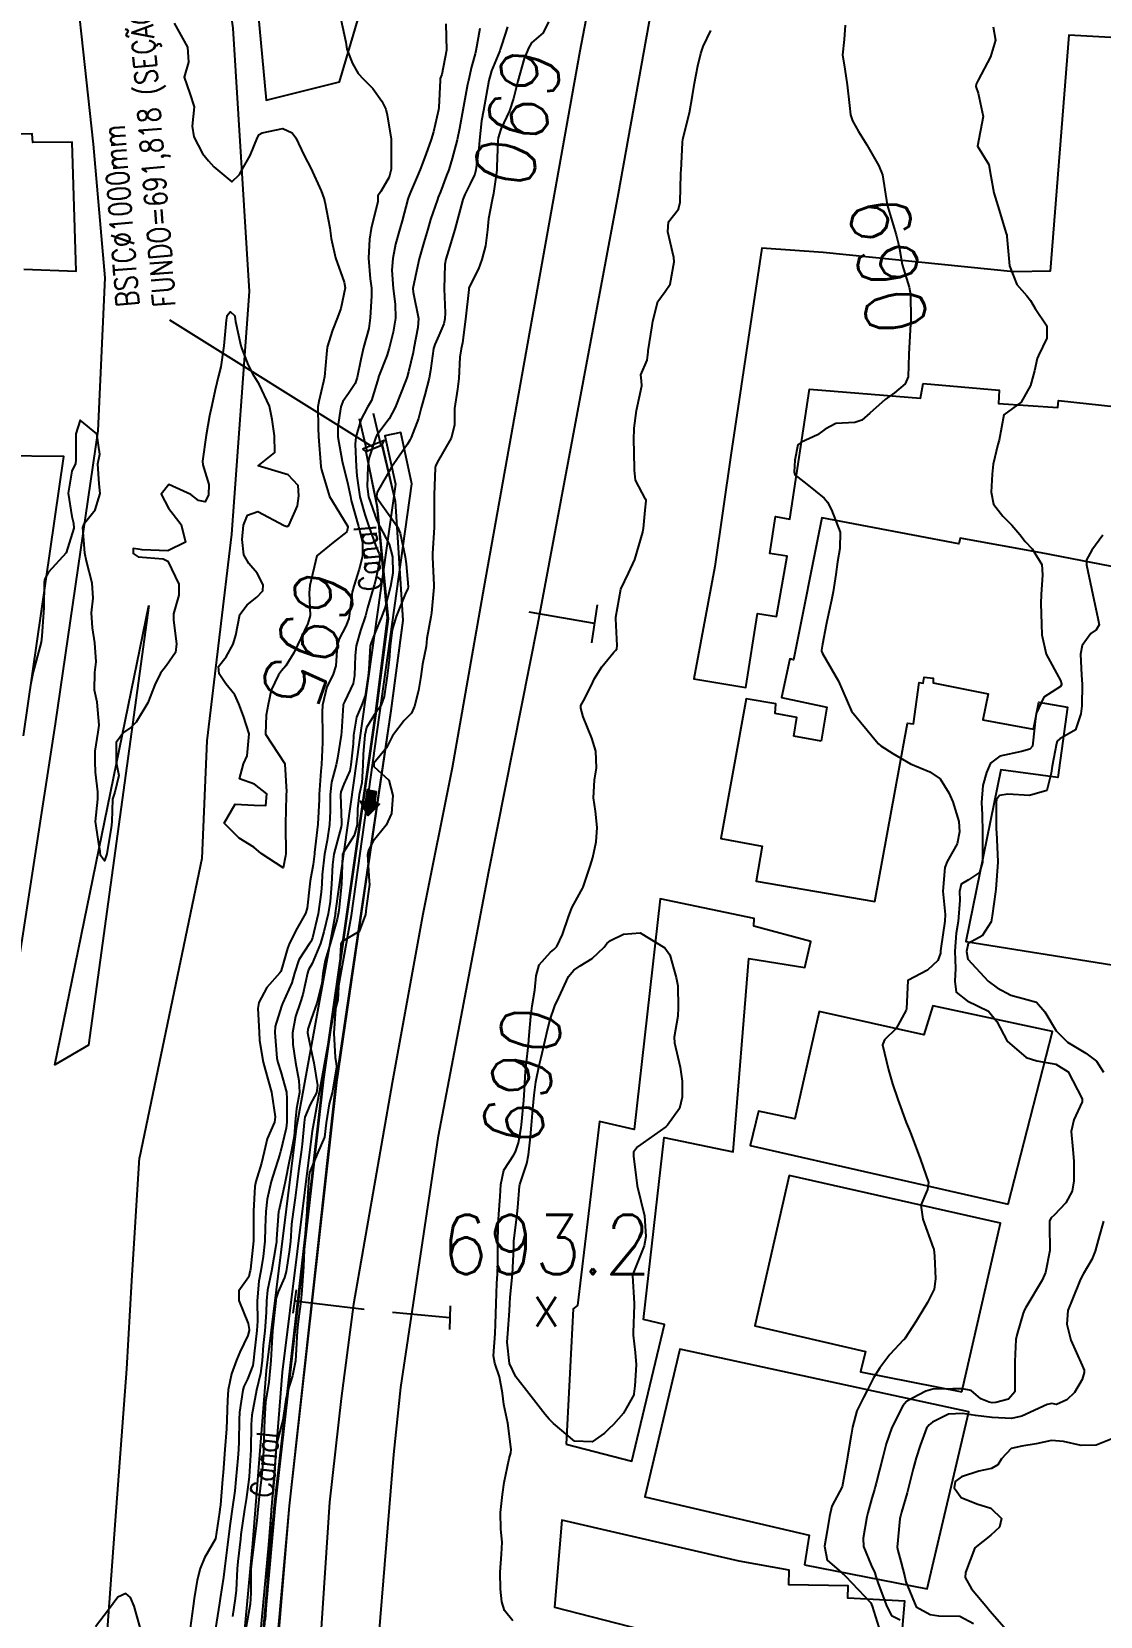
# Model space of a CAD drawing. Header units: metres. Extents: x 292545 to 299085, y 7450245 to 7463078.
# Drawn here: x 296967.2 to 297038.9, y 7452918.6 to 7453024.9 of the extents above; entities that cross this region are included whole.
import ezdxf
from ezdxf.enums import TextEntityAlignment as Align

# ---------------------------------------------------------------- set-up
doc = ezdxf.new("R2010")
doc.units = ezdxf.units.M
doc.linetypes.add('CONTINUO', pattern=[0])
doc.linetypes.add('TRACEJADO', pattern=[8.7, 8, -0.7])
for name, color, linetype in [('BUEIRO', 151, 'Continuous'), ('CANAL', 151, 'Continuous'), ('Canaleta de Drenagem', 151, 'Continuous'), ('Cotas', 45, 'Continuous'), ('Curvas de Nivel 1m', 11, 'Continuous'), ('Curvas de Nivel 5m', 15, 'Continuous'), ('Edificações', 30, 'Continuous'), ('Linha Férrea', 20, 'Continuous'), ('Pontos Cotados', 45, 'Continuous'), ('Pórtico', 62, 'Continuous'), ('TEXTO', 45, 'Continuous'), ('Vias Primárias', 230, 'Continuous')]:
    doc.layers.add(name, color=color, linetype=linetype)
doc.styles.add('ROMANS', font='romans', dxfattribs={"height": 0.2})
doc.styles.add('SIMPLEX', font='simplex', dxfattribs={"height": 0.2})
doc.styles.add('Style-STANDARD', font='STANDARD.shx')

# ---------------------------------------------------------------- blocks, each defined once
blk = doc.blocks.new('ELVTXT_51')
at = {"layer": 'Pontos Cotados', "linetype": 'Continuous', "style": 'Style-STANDARD'}
for s, height, p in [('693.2', 4, (0, 4)), ('x', 3, (0, 0))]:
    blk.add_text(s, height=height, dxfattribs=at).set_placement(p, align=Align.MIDDLE_CENTER)

msp = doc.modelspace()

# ---------------------------------------------------------------- hatches: boundary and pattern name
at = {"layer": 'TEXTO'}
msp.add_hatch(color=256, dxfattribs=at).paths.add_polyline_path([(296990.29, 7452973.94), (296990.17, 7452973.14), (296990.51, 7452973.08), (296989.75, 7452972.32), (296989.25, 7452973.27), (296989.59, 7452973.22), (296989.7, 7452974.03)])

# ---------------------------------------------------------------- linework, layer by layer
at = {"layer": 'BUEIRO', "linetype": 'TRACEJADO', "flags": 128}
for points in [[(296989.68, 7452996.74), (296989.17, 7452998.93)], [(296990.62, 7452997.11), (296990.11, 7452999.28)]]:
    msp.add_lwpolyline(points, dxfattribs=at)
at = {"layer": 'BUEIRO', "linetype": 'CONTINUO'}
msp.add_polyline3d([(296989.37, 7452996.88, 693.17), (296989.59, 7452996.73, 693.12), (296990.69, 7452997.17, 693.13), (296990.83, 7452997.46, 693.16)], close=True, dxfattribs=at)
msp.add_polyline3d([(296989.59, 7452996.73, 693.12), (296989.59, 7452996.73, 691.6), (296990.68, 7452997.16, 691.57), (296990.69, 7452997.17, 693.13)], dxfattribs=at)
at = {"layer": 'CANAL', "linetype": 'CONTINUO'}
for points in [[(296989.59, 7452996.73, 693.12), (296990.33, 7452993.08, 692.4), (296991.04, 7452985.57, 690.86), (296990.25, 7452979.29, 690.6), (296986.72, 7452954.62, 690.24), (296983.44, 7452926.07, 690.09), (296982.22, 7452912.23, 689.91), (296980.28, 7452891.5, 689.61), (296979.13, 7452874.38, 689.15), (296978.93, 7452873.89, 689.11), (296978.32, 7452872.54, 689.03), (296977.78, 7452871.41, 689.69), (296978.7, 7452867.38, 688.64)], [(296989.59, 7452996.73, 691.6), (296990.37, 7452993.01, 690.48), (296991.1, 7452985.51, 690.15), (296990.29, 7452979.31, 689.95), (296986.76, 7452954.64, 689.67), (296983.52, 7452926.09, 689.47), (296982.26, 7452912.19, 689.27), (296980.31, 7452891.53, 689.02), (296979.15, 7452874.38, 688.52), (296978.99, 7452873.86, 688.48), (296978.37, 7452872.56, 688.39), (296977.83, 7452871.42, 688.39), (296978.77, 7452867.36, 688.12)], [(296990.68, 7452997.16, 691.57), (296991.56, 7452993.41, 690.48), (296992.08, 7452985.41, 690.17), (296991.27, 7452979.37, 689.94), (296987.58, 7452954.46, 689.67), (296984.45, 7452926.02, 689.48), (296983.2, 7452912.1, 689.26), (296981.24, 7452891.46, 688.99), (296980.18, 7452874.28, 688.53), (296980.19, 7452874.35, 689.12)], [(296990.69, 7452997.17, 693.13), (296991.56, 7452993.41, 692.39), (296992.09, 7452985.4, 690.81), (296991.28, 7452979.35, 690.58), (296987.63, 7452954.41, 690.25), (296984.46, 7452926.02, 690.09), (296983.28, 7452912.07, 689.9), (296981.33, 7452891.45, 689.61), (296980.19, 7452874.35, 689.12), (296980.39, 7452874.36, 689.14)]]:
    msp.add_polyline3d(points, dxfattribs=at)
at = {"layer": 'Canaleta de Drenagem'}
for points in [[(296981.89, 7452910.42), (296983.09, 7452923.4), (296984.01, 7452934.99), (296986.01, 7452951.17), (296988.64, 7452965.61), (296992.69, 7452994.57), (296991.95, 7452998.01), (296990.87, 7452997.78), (296991.58, 7452994.53), (296987.55, 7452965.76)], [(296987.56, 7452965.8), (296984.92, 7452951.34), (296982.92, 7452935.1), (296982, 7452923.5), (296980.79, 7452910.52)]]:
    msp.add_lwpolyline(points, dxfattribs=at)
at = {"layer": 'Curvas de Nivel 1m', "flags": 128}
for points, elevation in [([(296987.92, 7453025.72), (296988.25, 7453024.19), (296988.32, 7453023.71), (296988.7, 7453022.75), (296989.08, 7453022.09), (296989.45, 7453021.7), (296990.07, 7453021.07), (296990.68, 7453020.23), (296990.95, 7453019.68), (296991.03, 7453019.31), (296991.3, 7453017.67), (296991.3, 7453017.01), (296991.29, 7453015.67), (296991.17, 7453015.12), (296990.6, 7453014.16), (296990.4, 7453013.88), (296990.41, 7453013.68), (296990.4, 7453013.5), (296989.96, 7453011.69), (296989.84, 7453010.97), (296989.78, 7453009.69), (296989.9, 7453008.32), (296989.98, 7453007.69), (296989.99, 7453007.16), (296989.9, 7453005.69), (296989.79, 7453004.98), (296989.45, 7453003.7), (296989.26, 7453002.91), (296989.02, 7453001.7), (296988.88, 7453001.28), (296988.44, 7453000.63), (296988.06, 7453000.09), (296987.93, 7452999.72), (296987.72, 7452998.41), (296987.73, 7452997.72), (296988.02, 7452996.08), (296988.11, 7452995.71), (296988.37, 7452994.66), (296988.56, 7452993.71), (296988.62, 7452993.45), (296989.11, 7452991.7), (296989.37, 7452990.66), (296989.38, 7452989.7), (296989.16, 7452988.84), (296988.79, 7452987.7), (296988.69, 7452987.29), (296988.49, 7452985.71), (296988.45, 7452985.52), (296988.26, 7452985.02), (296987.8, 7452984.16), (296987.67, 7452983.72), (296987.58, 7452982.36), (296987.38, 7452981.72), (296986.99, 7452980.94), (296986.69, 7452979.73), (296986.67, 7452979.24), (296986.69, 7452977.72), (296986.68, 7452977.21), (296986.62, 7452975.73), (296986.57, 7452975.29), (296986.47, 7452973.73), (296986.46, 7452973.39), (296986.37, 7452971.74), (296986.16, 7452969.83), (296986.15, 7452969.74), (296986.07, 7452969.03), (296985.86, 7452967.93), (296985.83, 7452967.74), (296985.67, 7452966.1), (296985.55, 7452965.74), (296985, 7452964.76), (296984.47, 7452963.76), (296984.34, 7452963.41), (296983.99, 7452962.14), (296983.89, 7452961.85), (296983.82, 7452961.76), (296982.95, 7452960.78), (296982.42, 7452959.78), (296982.36, 7452959.37), (296982.43, 7452957.78), (296982.47, 7452957.23), (296982.7, 7452955.77), (296983.03, 7452954.63), (296983.27, 7452953.77), (296983.52, 7452952.11), (296983.46, 7452951.76), (296982.98, 7452950.64), (296982.77, 7452949.77), (296982.6, 7452949), (296982.22, 7452947.78), (296982.16, 7452947.43), (296982.05, 7452945.78), (296982.05, 7452945.51), (296982.05, 7452943.79), (296981.85, 7452941.89), (296981.83, 7452941.79), (296981.82, 7452941.71), (296981.74, 7452941.39), (296981.07, 7452940.45), (296981.07, 7452939.8), (296981.7, 7452938.26), (296981.76, 7452937.86), (296981.76, 7452937.79), (296981.69, 7452937.44), (296981.15, 7452936.32), (296980.92, 7452935.8), (296980.58, 7452934.88), (296980.37, 7452933.8), (296980.32, 7452933.12), (296980.27, 7452931.8), (296980.24, 7452931.18), (296980.14, 7452929.8), (296980.03, 7452928.26), (296979.99, 7452927.81), (296979.84, 7452926.09), (296979.8, 7452925.81), (296979.77, 7452925.59), (296979.52, 7452923.81), (296978.78, 7452922.54), (296978.49, 7452921.82), (296978.29, 7452921.03), (296978.08, 7452919.82), (296978.01, 7452919.29), (296977.8, 7452917.83)], 694), ([(296994.96, 7453025.42), (296995.02, 7453023.64), (296994.7, 7453022.01), (296994.59, 7453021.74), (296994.58, 7453021.64), (296994.5, 7453019.81), (296994.48, 7453019.64), (296994.13, 7453018.16), (296993.99, 7453017.65), (296993.63, 7453016.65), (296993.24, 7453015.65), (296993.06, 7453015.22), (296992.6, 7453014.13), (296992.46, 7453013.79), (296992.41, 7453013.66), (296992.03, 7453012.21), (296991.87, 7453011.67), (296991.59, 7453010.64), (296991.41, 7453009.67), (296991.34, 7453008.88), (296991.43, 7453007.67), (296991.57, 7453006.61), (296991.59, 7453005.67), (296991.43, 7453004.73), (296991.17, 7453003.67), (296991.01, 7453003.14), (296990.45, 7453001.73), (296990.44, 7453001.7), (296989.97, 7453000.16), (296989.72, 7452999.7), (296989.27, 7452998.85), (296988.92, 7452997.7), (296988.88, 7452997.22), (296988.96, 7452995.7), (296988.99, 7452995.09), (296989.2, 7452993.7), (296989.54, 7452992.5), (296989.8, 7452991.7), (296990.32, 7452990.28), (296990.5, 7452989.87), (296990.54, 7452989.69), (296990.54, 7452989.46), (296990.29, 7452988.28), (296990.17, 7452987.81), (296990.14, 7452987.69), (296989.72, 7452986.24), (296989.57, 7452985.7), (296989.23, 7452984.72), (296988.95, 7452983.7), (296988.88, 7452983.05), (296988.84, 7452981.7), (296988.74, 7452981.17), (296988.2, 7452979.98), (296988.1, 7452979.81), (296988.07, 7452979.71), (296987.96, 7452977.92), (296987.94, 7452977.71), (296987.7, 7452976.17), (296987.6, 7452975.72), (296987.29, 7452974.56), (296987.2, 7452973.72), (296987.2, 7452972.62), (296987.17, 7452971.72), (296987.01, 7452970.65), (296986.83, 7452969.73), (296986.67, 7452968.35), (296986.64, 7452967.73), (296986.6, 7452967.18), (296986.41, 7452965.73), (296986.01, 7452964.11), (296985.9, 7452963.85), (296985.82, 7452963.74), (296985.11, 7452962.63), (296984.82, 7452961.75), (296984.63, 7452961.09), (296984.03, 7452959.76), (296984.01, 7452959.71), (296983.95, 7452959.54), (296983.52, 7452958.18), (296983.49, 7452957.76), (296983.63, 7452956.04), (296983.69, 7452955.76), (296983.9, 7452955.14), (296984.28, 7452953.76), (296984.3, 7452953.33), (296984.3, 7452951.76), (296984.26, 7452951.35), (296983.87, 7452949.76), (296983.86, 7452949.73), (296983.83, 7452949.61), (296983.38, 7452948.2), (296983.24, 7452947.77), (296982.98, 7452946.58), (296982.89, 7452945.77), (296982.85, 7452944.69), (296982.83, 7452943.77), (296982.72, 7452942.74), (296982.55, 7452941.78), (296982.42, 7452941.09), (296982.3, 7452939.78), (296982.32, 7452938.4), (296982.29, 7452937.78), (296982.1, 7452936.21), (296982.07, 7452935.78), (296982.01, 7452935.44), (296981.65, 7452934.53), (296981.41, 7452934.03), (296981.34, 7452933.79), (296981.12, 7452932.3), (296981.09, 7452931.8), (296981.08, 7452930.31), (296981.06, 7452929.8), (296981.01, 7452929.22), (296980.88, 7452927.8), (296980.8, 7452927.03), (296980.63, 7452925.8), (296980.5, 7452924.84), (296980.35, 7452923.8), (296980.26, 7452923.06), (296980.11, 7452921.8), (296980.05, 7452921.25), (296979.83, 7452919.81), (296979.79, 7452919.5), (296979.52, 7452917.81)], 693), ([(296997.25, 7453025.09), (296996.98, 7453023.61), (296996.93, 7453023.39), (296996.7, 7453022.52), (296996.48, 7453021.61), (296996.42, 7453021.34), (296996.1, 7453019.62), (296995.89, 7453018.38), (296995.73, 7453017.62), (296995.39, 7453016.39), (296995.17, 7453015.63), (296995.02, 7453015.23), (296994.6, 7453014.15), (296994.45, 7453013.78), (296994.4, 7453013.64), (296993.94, 7453012.28), (296993.75, 7453011.65), (296993.48, 7453010.74), (296993.18, 7453009.65), (296993.07, 7453009.13), (296992.75, 7453007.66), (296992.77, 7453007.41), (296993.14, 7453005.65), (296993.09, 7453005.05), (296992.82, 7453003.66), (296992.77, 7453003.37), (296992.46, 7453002.07), (296992.37, 7453001.74), (296992.34, 7453001.66), (296992.28, 7453001.49), (296991.56, 7452999.67), (296991.17, 7452998.93), (296990.41, 7452997.92), (296990.31, 7452997.78), (296990.27, 7452997.69), (296989.81, 7452996.27), (296989.74, 7452995.7), (296989.68, 7452994.38), (296989.78, 7452993.7), (296990.34, 7452992.1), (296990.54, 7452991.69), (296991.16, 7452990.52), (296991.38, 7452989.67), (296991.4, 7452988.57), (296991.26, 7452987.68), (296990.89, 7452986.3), (296990.68, 7452985.68), (296990.25, 7452984.65), (296989.97, 7452983.97), (296989.9, 7452983.69), (296989.79, 7452982.13), (296989.76, 7452981.69), (296989.56, 7452980.34), (296989.3, 7452979.7), (296988.97, 7452978.92), (296988.78, 7452977.7), (296988.74, 7452977.13), (296988.59, 7452975.71), (296988.52, 7452975.32), (296988.13, 7452974.42), (296987.93, 7452973.91), (296987.9, 7452973.71), (296987.97, 7452971.84), (296987.97, 7452971.71), (296987.94, 7452971.56), (296987.46, 7452969.72), (296987.36, 7452969.02), (296987.3, 7452967.72), (296987.2, 7452966.56), (296987.07, 7452965.72), (296986.79, 7452964.51), (296986.55, 7452963.73), (296985.99, 7452962.4), (296985.76, 7452961.96), (296985.69, 7452961.74), (296985.38, 7452960.32), (296985.2, 7452959.75), (296984.87, 7452958.83), (296984.68, 7452957.75), (296984.71, 7452956.96), (296984.87, 7452955.75), (296985.1, 7452954.54), (296985.14, 7452953.75), (296984.95, 7452952.67), (296984.86, 7452951.75), (296984.78, 7452950.82), (296984.58, 7452949.75), (296984.46, 7452949.12), (296984.19, 7452947.76), (296984.12, 7452947.44), (296983.8, 7452946.01), (296983.75, 7452945.81), (296983.74, 7452945.76), (296983.61, 7452943.92), (296983.6, 7452943.76), (296983.58, 7452943.59), (296983.27, 7452941.77), (296983.01, 7452940.49), (296982.93, 7452939.77), (296982.91, 7452938.98), (296982.81, 7452937.77), (296982.71, 7452936.81), (296982.65, 7452935.78), (296982.53, 7452934.9), (296982.26, 7452933.78), (296981.95, 7452932.11), (296981.92, 7452931.79), (296981.91, 7452931.49), (296981.89, 7452929.79), (296981.78, 7452927.99), (296981.75, 7452927.79), (296981.56, 7452926.44), (296981.46, 7452925.79), (296981.22, 7452924.1), (296981.18, 7452923.79), (296981, 7452922.3), (296980.96, 7452921.8), (296980.9, 7452920.38), (296980.84, 7452919.8), (296980.65, 7452918.61)], 692), ([(296999.11, 7453025.21), (296998.72, 7453024.02), (296998.62, 7453023.68), (296998.58, 7453023.59), (296998.04, 7453022.26), (296997.86, 7453021.6), (296997.68, 7453020.6), (296997.49, 7453019.6), (296997.37, 7453018.9), (296997.23, 7453017.6), (296997.18, 7453017.07), (296996.98, 7453015.61), (296996.91, 7453015.32), (296996.61, 7453014.68), (296996.25, 7453013.96), (296996.11, 7453013.62), (296995.93, 7453012.96), (296995.58, 7453011.62), (296995.15, 7453010.22), (296994.97, 7453009.63), (296994.9, 7453009.28), (296994.85, 7453007.64), (296994.92, 7453006.04), (296994.9, 7453005.63), (296994.83, 7453005.3), (296994.49, 7453004.52), (296994.22, 7453003.9), (296994.15, 7453003.64), (296993.94, 7453002.17), (296993.84, 7453001.65), (296993.55, 7453000.54), (296993.31, 7452999.65), (296993.13, 7452998.95), (296992.64, 7452997.66), (296992.56, 7452997.5), (296992.4, 7452997.23), (296991.32, 7452995.68), (296990.37, 7452994), (296990.31, 7452993.74), (296990.32, 7452993.69), (296990.36, 7452993.59), (296991.72, 7452991.67), (296991.91, 7452991.25), (296992.24, 7452989.66), (296992.31, 7452989.19), (296992.43, 7452987.66), (296992.41, 7452987.53), (296992.28, 7452987.28), (296991.63, 7452985.67), (296991.36, 7452984.78), (296991.23, 7452983.68), (296991.16, 7452982.75), (296991.03, 7452981.68), (296990.82, 7452980.3), (296990.6, 7452979.68), (296990.19, 7452979.1), (296989.64, 7452978.23), (296989.53, 7452977.7), (296989.43, 7452976.43), (296989.39, 7452975.7), (296989.32, 7452974.51), (296989.16, 7452973.7), (296989.05, 7452972.76), (296989.02, 7452971.7), (296988.81, 7452970.98), (296988.07, 7452969.81), (296988.04, 7452969.71), (296988.03, 7452969.67), (296987.96, 7452967.71), (296987.78, 7452965.96), (296987.74, 7452965.71), (296987.67, 7452965.36), (296987.2, 7452963.72), (296986.86, 7452962.6), (296986.71, 7452961.73), (296986.64, 7452961.06), (296986.32, 7452959.73), (296985.94, 7452958.66), (296985.7, 7452957.98), (296985.68, 7452957.74), (296985.92, 7452956.55), (296986.11, 7452955.74), (296986.36, 7452954.21), (296986.28, 7452953.73), (296985.87, 7452952.93), (296985.51, 7452952.1), (296985.45, 7452951.74), (296985.32, 7452950.27), (296985.25, 7452949.75), (296985.09, 7452948.48), (296984.99, 7452947.75), (296984.86, 7452946.69), (296984.72, 7452945.75), (296984.62, 7452944.91), (296984.54, 7452943.75), (296984.46, 7452943.05), (296984.26, 7452941.75), (296984.15, 7452941.34), (296983.72, 7452940.37), (296983.57, 7452939.91), (296983.55, 7452939.76), (296983.54, 7452939.6), (296983.34, 7452937.77), (296983.31, 7452937.39), (296983.23, 7452935.77), (296983.1, 7452934.32), (296982.99, 7452933.77), (296982.87, 7452933), (296982.79, 7452931.77), (296982.76, 7452930.62), (296982.73, 7452929.77), (296982.68, 7452928.87), (296982.58, 7452927.77), (296982.44, 7452926.66), (296982.35, 7452925.78), (296982.29, 7452925.04), (296982.13, 7452923.78), (296981.92, 7452922.19), (296981.89, 7452921.78), (296981.88, 7452920.18), (296981.87, 7452919.78), (296981.84, 7452919.43), (296981.54, 7452917.79)], 691), ([(297031.7, 7453025.2), (297031.85, 7453024.32), (297031.52, 7453023.2), (297030.7, 7453021.63), (297030.55, 7453021.36), (297030.54, 7453021.21), (297030.69, 7453020.75), (297031.02, 7453019.2), (297030.64, 7453017.21), (297031.41, 7453015.97), (297031.54, 7453015.2), (297031.74, 7453014.07), (297032, 7453013.2), (297032.57, 7453011.36), (297032.61, 7453011.23), (297032.61, 7453011.19), (297032.61, 7453011.15), (297032.8, 7453009.19), (297033.28, 7453007.93), (297033.95, 7453007.17), (297034.21, 7453006.86), (297034.51, 7453006.33), (297035.29, 7453005.15), (297035.3, 7453004.34), (297034.73, 7453003.16), (297034.66, 7453002.97), (297034.46, 7453002.13), (297034.2, 7453001.16), (297033.57, 7453000.03), (297032.42, 7452999.19), (297032.1, 7452997.5), (297032.02, 7452997.19), (297031.7, 7452995.88), (297031.62, 7452995.2), (297031.56, 7452994), (297031.72, 7452993.2), (297032.34, 7452992.39), (297032.96, 7452991.8), (297033.48, 7452991.17), (297033.85, 7452990.69), (297034.32, 7452990.2), (297034.97, 7452989.15), (297035, 7452988.45), (297034.91, 7452987.15), (297034.9, 7452986.53), (297034.94, 7452985.15), (297034.97, 7452984.44), (297035.26, 7452983.15), (297036.22, 7452981.37), (297036.28, 7452981.14), (297036.28, 7452981.08), (297036.21, 7452980.98), (297035.09, 7452980.26), (297034.59, 7452979.16), (297034.53, 7452978.82), (297034.37, 7452977.16), (297034.33, 7452976.98), (297034.16, 7452976.77), (297033.6, 7452976.61), (297032.15, 7452976.3), (297031.52, 7452975.82), (297031.25, 7452975.2), (297031.01, 7452974.33), (297030.92, 7452973.2), (297030.95, 7452972.37), (297030.97, 7452971.2), (297030.99, 7452970.29), (297030.99, 7452969.2), (297030.78, 7452968.49), (297030.05, 7452968.01), (297029.55, 7452967.72), (297029.44, 7452967.22), (297029.46, 7452966.64), (297029.35, 7452965.22), (297029.22, 7452964.43), (297029.12, 7452963.22), (297029.16, 7452962.05), (297029.12, 7452961.22), (297029.22, 7452960.48), (297029.96, 7452959.89), (297031.39, 7452959.2), (297031.94, 7452958.51), (297032.63, 7452957.18), (297033.91, 7452956.1), (297034.63, 7452955.87), (297035.91, 7452955.65), (297036.74, 7452955.13), (297037.68, 7452953.33), (297037.68, 7452953.12), (297037.1, 7452951.9), (297036.94, 7452951.13), (297037.04, 7452949.93), (297037.11, 7452949.13), (297037.11, 7452947.83), (297036.99, 7452947.13), (297036.58, 7452946.35), (297035.79, 7452945.52), (297035.59, 7452945.34), (297035.48, 7452945.14), (297035.48, 7452944.85), (297035.49, 7452943.14), (297035.21, 7452941.68), (297034.99, 7452941.15), (297033.88, 7452939.33), (297033.79, 7452939.17), (297033.71, 7452938.94), (297033.31, 7452937.57), (297033.22, 7452937.17), (297033.14, 7452935.71), (297033.14, 7452935.18), (297033.14, 7452933.68), (297032.73, 7452933.18), (297031.88, 7452932.95), (297031.64, 7452932.94), (297031.42, 7452932.98), (297030.86, 7452933.2), (297030.21, 7452933.77), (297029.65, 7452933.88), (297029, 7452933.88), (297027.65, 7452933.86), (297027.18, 7452933.71), (297026.28, 7452933.25), (297025.88, 7452933.02), (297025.64, 7452932.74), (297024.89, 7452931.27), (297024.51, 7452930.18), (297024.29, 7452929.28), (297023.84, 7452927.55), (297023.77, 7452927.29), (297023.73, 7452927.13), (297023.56, 7452926.53), (297023.29, 7452925.55), (297023.22, 7452925.29), (297022.97, 7452923.86), (297022.99, 7452923.3), (297023.51, 7452922.04), (297023.75, 7452921.53), (297023.82, 7452921.29), (297023.97, 7452920.81), (297024.56, 7452919.27), (297024.88, 7452918.68), (297025.46, 7452918.39)], 689), ([(297039.06, 7452991.11), (297038.32, 7452990.12), (297037.97, 7452989.47), (297037.96, 7452989.12), (297038.29, 7452987.54), (297038.38, 7452987.12), (297038.71, 7452985.56), (297038.8, 7452985.11), (297038.62, 7452984.76), (297038.25, 7452984.52), (297037.66, 7452983.71), (297037.56, 7452983.13), (297037.62, 7452981.72), (297037.66, 7452981.13), (297037.64, 7452979.68), (297037.59, 7452979.13), (297037.23, 7452978.07), (297036.17, 7452977.45), (297036, 7452977.31), (297035.95, 7452977.14), (297035.66, 7452975.63), (297035.59, 7452975.15), (297035.29, 7452973.99), (297034.13, 7452973.65), (297032.69, 7452973.75), (297032.13, 7452973.65), (297031.92, 7452973.4), (297031.89, 7452973.19), (297031.9, 7452971.39), (297031.91, 7452971.19), (297032.02, 7452969.24), (297032.02, 7452969.19), (297031.87, 7452967.37), (297031.85, 7452967.19), (297031.63, 7452965.59), (297031.56, 7452965.19), (297030.96, 7452964.26), (297030.01, 7452963.73), (297029.91, 7452963.21), (297030, 7452962.69), (297031.36, 7452961.2), (297031.97, 7452960.77), (297032.89, 7452960.26), (297033.96, 7452959.97), (297034.61, 7452959.81), (297035.16, 7452959.15), (297035.93, 7452957.89), (297036.68, 7452957.13), (297037.92, 7452956.38), (297038.64, 7452955.84), (297039.11, 7452955.1)], 688), ([(297039.09, 7452945.11), (297038.8, 7452944.09), (297038.55, 7452943.11), (297038.32, 7452942.54), (297037.74, 7452941.55), (297037.58, 7452941.27), (297037.52, 7452941.12), (297037, 7452939.84), (297036.71, 7452939.13), (297036.64, 7452938.2), (297036.9, 7452937.13), (297037.67, 7452935.44), (297037.8, 7452935.12), (297037.81, 7452934.97), (297037.66, 7452934.49), (297037.16, 7452933.62), (297036.65, 7452933.13), (297035.95, 7452932.83), (297035.64, 7452932.89), (297035.33, 7452932.83), (297033.63, 7452932.04), (297032.92, 7452931.89), (297031.63, 7452931.94), (297030.51, 7452932.08), (297029.63, 7452932.22), (297028.69, 7452932.17), (297027.63, 7452931.63), (297027.4, 7452931.46), (297027.23, 7452931.24), (297026.79, 7452930.07), (297026.54, 7452929.25), (297026.33, 7452928.51), (297026.02, 7452927.26), (297025.93, 7452926.89), (297025.55, 7452925.59), (297025.47, 7452925.33), (297025.45, 7452925.26), (297025.44, 7452925.16), (297025.26, 7452923.26), (297025.29, 7452923.03), (297025.51, 7452922.29), (297025.78, 7452921.26), (297025.84, 7452920.92), (297026.52, 7452919.25), (297027.47, 7452918.74), (297028.06, 7452918.64), (297029.47, 7452918.63), (297030.38, 7452918.13)], 688), ([(297039.61, 7452930.49), (297038.61, 7452930.1), (297037.61, 7452930.07), (297036.41, 7452930.33), (297035.61, 7452930.41), (297034.58, 7452930.19), (297033.61, 7452930.02), (297032.9, 7452929.88), (297032.26, 7452929.18), (297032, 7452928.77), (297031.59, 7452928.53), (297030.73, 7452928.35), (297029.58, 7452927.98), (297029.15, 7452927.65), (297029.07, 7452927.23), (297029.56, 7452926.58), (297030.61, 7452926.16), (297031.55, 7452925.86), (297032.26, 7452925.18), (297032.13, 7452924.59), (297031.53, 7452924.06), (297030.47, 7452923.21), (297029.84, 7452921.55), (297029.82, 7452921.22), (297030.25, 7452920.45), (297031.31, 7452919.19), (297031.38, 7452919.1), (297031.47, 7452918.98), (297033.06, 7452917.17)], 687), ([(296974.46, 7452917.87), (296974.05, 7452919.3), (296973.81, 7452919.88), (296973.49, 7452920.15), (296972.95, 7452919.89), (296972.33, 7452919.04), (296971.45, 7452917.91)], 694)]:
    msp.add_lwpolyline(points, dxfattribs=dict(at, elevation=elevation))
at = {"layer": 'Curvas de Nivel 1m', "elevation": 691, "flags": 128}
msp.add_lwpolyline([(297006.01, 7452963.93), (297006.9, 7452964.37), (297008.01, 7452964.45), (297009.67, 7452963.45), (297010, 7452962.98), (297010.43, 7452961.45), (297010.53, 7452960.89), (297010.56, 7452959.44), (297010.53, 7452958.86), (297010.28, 7452957.45), (297010.31, 7452957.07), (297010.7, 7452955.44), (297010.83, 7452954.51), (297010.82, 7452953.44), (297010.65, 7452952.67), (297009.85, 7452951.56), (297009.73, 7452951.45), (297007.84, 7452950.1), (297007.57, 7452949.75), (297007.55, 7452949.48), (297007.81, 7452947.48), (297008.29, 7452945.47), (297008.39, 7452944.09), (297008.28, 7452943.47), (297007.75, 7452942.13), (297007.55, 7452941.68), (297007.5, 7452941.48), (297007.6, 7452939.59), (297007.61, 7452939.48), (297007.54, 7452937.64), (297007.54, 7452937.48), (297007.68, 7452936.3), (297007.74, 7452935.48), (297007.65, 7452934.08), (297007.59, 7452933.53), (297007.58, 7452933.48), (297006.88, 7452932.23), (297006.21, 7452931.49), (297005.91, 7452931.2), (297005.61, 7452930.89), (297004.79, 7452930.32), (297003.61, 7452930.36), (297002.19, 7452931.54), (297001.91, 7452931.83), (297001.63, 7452932.15), (297000.54, 7452933.56), (296999.66, 7452934.67), (296999.24, 7452935.58), (296999.09, 7452936.99), (296999.12, 7452937.58), (296999.24, 7452939.11), (296999.26, 7452939.58), (296999.28, 7452940.01), (296999.43, 7452941.57), (296999.52, 7452943.33), (296999.52, 7452943.57), (296999.53, 7452943.8), (296999.75, 7452945.57), (296999.75, 7452945.61), (296999.79, 7452946.04), (296999.91, 7452947.47), (296999.93, 7452947.57), (297000.4, 7452948.99), (297000.51, 7452949.56), (297000.64, 7452950.77), (297000.71, 7452951.56), (297000.81, 7452952.62), (297000.9, 7452953.56), (297001.01, 7452954.45), (297001.24, 7452955.56), (297001.37, 7452956.1), (297001.71, 7452957.55), (297001.75, 7452957.74), (297001.94, 7452958.57), (297002.28, 7452959.55), (297002.54, 7452960.12), (297003.21, 7452961.53), (297003.56, 7452961.94), (297003.98, 7452962.24), (297004.78, 7452962.73), (297005.6, 7452963.5), (297005.78, 7452963.73)], close=True, dxfattribs=at)
at = {"layer": 'Curvas de Nivel 5m', "flags": 128}
for points, elevation in [([(296976.74, 7453025.45), (296977.63, 7453023.84), (296977.7, 7453022.85), (296977.41, 7453021.84), (296977.78, 7453020.74), (296978.09, 7453019.84), (296977.95, 7453018.54), (296978.05, 7453017.84), (296978.63, 7453016.71), (296979.04, 7453016.23), (296979.4, 7453015.82), (296980.61, 7453014.81), (296981.11, 7453015.3), (296981.38, 7453015.79), (296981.83, 7453016.59), (296982.33, 7453017.78), (296982.44, 7453017.99), (296982.65, 7453018.09), (296984.02, 7453018.4), (296984.65, 7453018.11), (296984.9, 7453017.76), (296985.46, 7453016.57), (296985.9, 7453015.74), (296986.6, 7453014.22), (296986.78, 7453013.73), (296986.84, 7453013.48), (296987.18, 7453011.72), (296987.27, 7453011.02), (296987.56, 7453009.72), (296988.15, 7453008.09), (296988.21, 7453007.71), (296987.92, 7453006.31), (296987.7, 7453005.72), (296987.36, 7453004.86), (296987.01, 7453003.72), (296986.95, 7453003.26), (296986.82, 7453001.73), (296986.76, 7453001.42), (296986.44, 7453000.09), (296986.37, 7452999.73), (296986.41, 7452998.3), (296986.42, 7452997.73), (296986.59, 7452995.73), (296986.62, 7452995.49), (296987.17, 7452993.72), (296988.33, 7452991.81), (296988.38, 7452991.71), (296988.38, 7452991.66), (296988.33, 7452991.34), (296987.41, 7452990.63), (296986.31, 7452989.73), (296985.84, 7452987.74), (296985.8, 7452987.26), (296985.86, 7452985.74), (296985.71, 7452985.19), (296985.01, 7452983.75), (296984.76, 7452983.23), (296984.22, 7452982.35), (296983.95, 7452982.03), (296983.73, 7452981.76), (296983.25, 7452980.72), (296983.05, 7452979.77), (296982.91, 7452979.05), (296982.87, 7452977.77), (296984.14, 7452975.84), (296984.17, 7452975.76), (296984.27, 7452973.91), (296984.26, 7452973.76), (296984.25, 7452973.63), (296984.2, 7452971.76), (296984.2, 7452971.65), (296984.22, 7452969.76), (296984.21, 7452969.62), (296984.06, 7452968.81), (296982.58, 7452969.77), (296982.08, 7452970.19), (296981.09, 7452970.8), (296980.09, 7452971.81), (296980.84, 7452973.07), (296982.11, 7452973.01), (296982.89, 7452972.99), (296982.95, 7452973.77), (296982.13, 7452974.42), (296981.11, 7452974.77), (296981.38, 7452975.79), (296981.63, 7452976.31), (296981.78, 7452977.79), (296981.38, 7452978.99), (296981.07, 7452979.8), (296980.8, 7452980.41), (296980.21, 7452981.15), (296979.75, 7452981.81), (296979.71, 7452982.32), (296980.23, 7452982.97), (296980.69, 7452983.8), (296980.87, 7452984.42), (296981.15, 7452985.8), (296981.63, 7452986.44), (296982.28, 7452986.97), (296982.68, 7452987.39), (296982.7, 7452987.78), (296982.3, 7452988.56), (296981.75, 7452989.23), (296981.42, 7452989.79), (296981.3, 7452990.82), (296981.4, 7452991.79), (296981.66, 7452992.47), (296982.35, 7452992.7), (296984.12, 7452991.76), (296984.33, 7452991.7), (296984.44, 7452991.76), (296985.01, 7452993.09), (296985.1, 7452993.75), (296985.06, 7452994.44), (296984.38, 7452995.17), (296982.38, 7452995.78), (296983.5, 7452996.66), (296983.47, 7452997.77), (296983.32, 7452998.87), (296983.14, 7452999.77), (296982.45, 7453001.24), (296982.1, 7453001.78), (296981.72, 7453002.53), (296981.23, 7453003.79), (296980.88, 7453005.42), (296980.82, 7453005.8), (296980.51, 7453006.09), (296980.27, 7453005.8), (296980.23, 7453005.53), (296980.06, 7453003.81), (296979.86, 7453002.41), (296979.72, 7453001.81), (296979.49, 7453000.86), (296979.26, 7452999.82), (296979.11, 7452999.13), (296978.89, 7452997.82), (296978.64, 7452996.08), (296978.65, 7452995.83), (296979.07, 7452994.52), (296979.03, 7452993.82), (296978.82, 7452993.36), (296978.36, 7452993.45), (296977.85, 7452993.84), (296976.37, 7452994.52), (296975.86, 7452993.86), (296976.35, 7452992.93), (296977.2, 7452991.84), (296977.49, 7452990.66), (296976.31, 7452990.06), (296974.58, 7452990.14), (296974.32, 7452990.19), (296973.98, 7452990.22), (296973.98, 7452989.88), (296974.31, 7452989.66), (296976, 7452989.54), (296976.31, 7452989.38), (296977.04, 7452987.84), (296977.04, 7452987.09), (296976.69, 7452985.85), (296976.69, 7452985.42), (296976.9, 7452983.84), (296976.82, 7452983.26), (296976.22, 7452982.39), (296975.81, 7452981.86), (296975.44, 7452981.09), (296974.96, 7452979.87), (296974.18, 7452978.58), (296973.83, 7452978.23), (296973.34, 7452977.89), (296972.84, 7452977.21), (296972.85, 7452975.89), (296973.03, 7452975), (296972.75, 7452973.89), (296972.6, 7452973.41), (296972.56, 7452971.9), (296972.5, 7452971.49), (296972.25, 7452969.9), (296972.22, 7452969.75), (296972.07, 7452969.29), (296971.79, 7452969.63), (296971.76, 7452969.9), (296971.7, 7452970.29), (296971.45, 7452971.91), (296971.62, 7452973.41), (296971.62, 7452973.91), (296971.45, 7452975.23), (296971.44, 7452975.91), (296971.43, 7452976.63), (296971.63, 7452977.91), (296971.71, 7452978.37), (296971.56, 7452979.91), (296971.38, 7452980.73), (296971.41, 7452981.91), (296971.5, 7452982.63), (296971.41, 7452983.91), (296971.25, 7452984.91), (296971.2, 7452985.91), (296971.29, 7452986.9), (296971.23, 7452987.91), (296970.85, 7452989.37), (296970.74, 7452989.92), (296970.61, 7452991.64), (296970.71, 7452991.92), (296971.44, 7452992.82), (296971.78, 7452993.91), (296971.7, 7452994.57), (296971.61, 7452995.91), (296971.75, 7452996.55), (296971.54, 7452997.91), (296970.42, 7452998.83), (296970.14, 7452997.92), (296970.14, 7452996.17), (296970.11, 7452995.92), (296969.86, 7452995.41), (296969.63, 7452993.93), (296969.88, 7452992.38), (296969.98, 7452991.93), (296970, 7452991.59), (296969.48, 7452989.93), (296968.3, 7452988.64), (296968.05, 7452988.2), (296968.01, 7452987.95), (296967.98, 7452986.24), (296967.97, 7452985.95), (296967.86, 7452984.34), (296967.81, 7452983.95), (296967.48, 7452982.7), (296967.28, 7452981.96), (296967.1, 7452981.07)], 695), ([(297001.85, 7453025.55), (297001.49, 7453024.8), (297000.72, 7453024.13), (297000.51, 7453023.77), (297000.42, 7453023.56), (297000.22, 7453023.08), (296999.8, 7453021.57), (296999.51, 7453020.41), (296999.25, 7453019.58), (296998.65, 7453018.35), (296998.48, 7453017.76), (296998.46, 7453017.59), (296998.4, 7453015.81), (296998.39, 7453015.59), (296998.16, 7453014.03), (296998.08, 7453013.6), (296997.84, 7453012.34), (296997.77, 7453011.6), (296997.64, 7453010.52), (296997.38, 7453009.6), (296997.16, 7453008.99), (296996.52, 7453007.7), (296996.51, 7453007.63), (296996.5, 7453007.61), (296996.5, 7453007.59), (296996.29, 7453005.61), (296996.09, 7453004.01), (296996, 7453003.62), (296995.91, 7453003.06), (296995.85, 7453001.62), (296995.75, 7453000.92), (296995.56, 7452999.62), (296995.54, 7452998.5), (296995.32, 7452997.63), (296994.39, 7452995.99), (296994.27, 7452995.75), (296994.25, 7452995.64), (296994.19, 7452993.82), (296994.18, 7452993.64), (296994.19, 7452991.78), (296994.19, 7452991.64), (296994.08, 7452989.88), (296994.08, 7452989.64), (296994.16, 7452987.77), (296994.16, 7452987.64), (296994.01, 7452985.9), (296993.96, 7452985.64), (296993.69, 7452984.2), (296993.64, 7452983.65), (296993.41, 7452982.46), (296993.28, 7452981.65), (296993.14, 7452980.71), (296992.87, 7452979.65), (296992.66, 7452979.19), (296992.18, 7452978.7), (296991.39, 7452977.67), (296990.99, 7452976.85), (296990.14, 7452975.82), (296990.13, 7452975.71), (296990.13, 7452975.69), (296990.14, 7452975.6), (296991.14, 7452974.68), (296991.41, 7452973.67), (296991.32, 7452972.46), (296990.97, 7452971.68), (296990.08, 7452970.6), (296989.77, 7452970), (296989.7, 7452969.69), (296989.83, 7452967.91), (296989.84, 7452967.69), (296989.62, 7452966.1), (296989.57, 7452965.69), (296989.16, 7452964.55), (296988, 7452963.87), (296987.93, 7452963.71), (296987.91, 7452963.62), (296987.81, 7452961.71), (296987.71, 7452959.96), (296987.66, 7452959.71), (296987.56, 7452959.33), (296987.45, 7452957.72), (296987.53, 7452956.1), (296987.6, 7452955.71), (296987.63, 7452955.44), (296987.35, 7452953.72), (296987.14, 7452952.98), (296986.94, 7452951.72), (296986.83, 7452950.75), (296986.38, 7452949.73), (296985.82, 7452948.37), (296985.75, 7452947.8), (296985.75, 7452947.74), (296985.65, 7452945.88), (296985.64, 7452945.74), (296985.5, 7452944), (296985.49, 7452943.74), (296985.42, 7452942.07), (296985.4, 7452941.74), (296985.28, 7452940.19), (296985.23, 7452939.74), (296985.06, 7452938.38), (296984.98, 7452937.75), (296984.93, 7452936.5), (296984.89, 7452935.75), (296984.67, 7452934.74), (296984.36, 7452933.75), (296984.23, 7452933.16), (296984.02, 7452931.76), (296983.94, 7452931.43), (296983.6, 7452930.15), (296983.57, 7452929.78), (296983.57, 7452929.76), (296983.57, 7452929.74), (296983.44, 7452927.76), (296983.42, 7452927.61), (296983.24, 7452925.76), (296983.16, 7452924.13), (296983.13, 7452923.77), (296983.08, 7452923.33), (296983.01, 7452921.77), (296982.99, 7452921.26), (296982.94, 7452919.77), (296982.85, 7452918.38)], 690), ([(297021.77, 7453025.31), (297021.69, 7453024.36), (297021.59, 7453023.32), (297021.75, 7453022.36), (297021.91, 7453021.31), (297022.05, 7453019.93), (297022.13, 7453019.31), (297022.26, 7453018.91), (297022.65, 7453018.2), (297023.21, 7453017.29), (297024.03, 7453015.88), (297024.26, 7453015.28), (297024.59, 7453013.28), (297025.19, 7453011.27), (297025.38, 7453010.46), (297025.6, 7453009.27), (297026.05, 7453007.74), (297026.15, 7453007.26), (297026.18, 7453005.59), (297026.16, 7453005.26), (297026.06, 7453003.69), (297026.03, 7453003.26), (297025.99, 7453001.74), (297025.79, 7453001.27), (297025.07, 7453000.66), (297024.44, 7453000.21), (297023.41, 7452999.3), (297022.89, 7452998.84), (297022.42, 7452998.67), (297021.15, 7452998.6), (297020.42, 7452998.22), (297019.91, 7452997.84), (297018.83, 7452997.35), (297018.58, 7452997.17), (297018.39, 7452996.14), (297018.34, 7452995.35), (297018.38, 7452995.17), (297019.19, 7452994.53), (297020.36, 7452993.59), (297020.57, 7452993.33), (297020.85, 7452992.82), (297021.42, 7452991.32), (297021.41, 7452990.23), (297021.25, 7452989.32), (297021.14, 7452988.48), (297020.96, 7452987.32), (297020.85, 7452986.75), (297020.53, 7452985.33), (297020.49, 7452985.1), (297020.25, 7452983.81), (297020.17, 7452983.4), (297020.18, 7452983.33), (297020.24, 7452983.19), (297021.31, 7452981.32), (297022.19, 7452979.31), (297023.86, 7452977.28), (297024.01, 7452977.13), (297024.16, 7452977), (297024.96, 7452976.47), (297026.15, 7452975.79), (297027.45, 7452975.25), (297028.14, 7452974.78), (297028.73, 7452973.83), (297028.99, 7452973.23), (297029.4, 7452971.92), (297029.44, 7452971.22), (297029.28, 7452970.41), (297028.62, 7452969.23), (297028.46, 7452968.84), (297028.32, 7452967.24), (297028.48, 7452965.68), (297028.46, 7452965.23), (297028.18, 7452963.41), (297028.17, 7452963.24), (297028.16, 7452963.08), (297027.99, 7452962.59), (297027.28, 7452961.95), (297025.97, 7452961.26), (297025.87, 7452959.35), (297025.85, 7452959.26), (297025.18, 7452958.03), (297024.4, 7452957.28), (297024.28, 7452956.93), (297024.68, 7452955.27), (297024.95, 7452954.33), (297025.29, 7452953.27), (297025.86, 7452951.74), (297026.05, 7452951.26), (297026.19, 7452950.92), (297026.81, 7452949.25), (297027.36, 7452947.7), (297027.3, 7452947.25), (297026.85, 7452946.19), (297026.97, 7452945.25), (297027.68, 7452943.33), (297027.71, 7452943.24), (297027.76, 7452942.77), (297027.83, 7452941.24), (297027.73, 7452940.55), (297027.3, 7452939.66), (297027.05, 7452939.25), (297026.54, 7452938.42), (297025.79, 7452937.26), (297025.74, 7452937.21), (297025.69, 7452937.15), (297024.77, 7452936.18), (297024.09, 7452935.28), (297023.66, 7452934.62), (297023.22, 7452933.72), (297023, 7452933.3), (297022.55, 7452932.39), (297022.25, 7452931.3), (297022.16, 7452930.76), (297021.92, 7452929.31), (297021.87, 7452929.03), (297021.57, 7452927.31), (297020.86, 7452926.01), (297020.71, 7452925.32), (297020.56, 7452924.35), (297020.38, 7452923.33), (297020.56, 7452922.38), (297021.51, 7452921.55), (297021.78, 7452921.31), (297023.48, 7452919.53), (297023.57, 7452919.29), (297024.03, 7452917.86)], 690), ([(296999.46, 7452918.31), (296998.9, 7452919.01), (296998.72, 7452919.58), (296998.63, 7452920.44), (296998.61, 7452921.58), (296998.71, 7452922.78), (296998.75, 7452923.58), (296998.66, 7452924.45), (296998.63, 7452925.58), (296998.76, 7452926.78), (296998.88, 7452927.58), (296999.21, 7452929.2), (296999.32, 7452929.57), (296999.36, 7452929.81), (296999.13, 7452931.58), (296998.86, 7452932.81), (296998.78, 7452933.58), (296998.57, 7452934.67), (296998.25, 7452935.59), (296998.17, 7452936.09), (296998.27, 7452937.59), (296998.3, 7452938.2), (296998.35, 7452939.59), (296998.39, 7452940.94), (296998.43, 7452941.59), (296998.45, 7452942.29), (296998.46, 7452943.58), (296998.49, 7452944.87), (296998.53, 7452945.58), (296998.62, 7452946.77), (296998.66, 7452947.58), (296998.87, 7452948.53), (296999.52, 7452949.57), (296999.65, 7452949.76), (296999.84, 7452950.37), (297000.03, 7452951.4), (297000.05, 7452951.57), (297000.21, 7452953.24), (297000.23, 7452953.57), (297000.31, 7452955.15), (297000.35, 7452955.57), (297000.51, 7452956.97), (297000.57, 7452957.56), (297000.67, 7452958.84), (297000.76, 7452959.56), (297000.93, 7452960.6), (297001.04, 7452961.56), (297001.24, 7452962.3), (297002, 7452963.15), (297002.22, 7452963.33), (297002.41, 7452963.54), (297002.8, 7452964.33), (297003.19, 7452965.53), (297003.43, 7452966.13), (297004.05, 7452967.27), (297004.14, 7452967.43), (297004.19, 7452967.52), (297004.65, 7452968.93), (297004.83, 7452969.51), (297005.05, 7452970.55), (297005.13, 7452971.51), (297005.01, 7452972.61), (297004.88, 7452973.51), (297004.95, 7452974.7), (297005.08, 7452975.51), (297005.04, 7452976.63), (297004.77, 7452977.51), (297004.18, 7452978.93), (297004.02, 7452979.52), (297004.02, 7452979.69), (297004.2, 7452980.02), (297004.71, 7452981.02), (297004.95, 7452981.51), (297005.44, 7452982.29), (297006.24, 7452983.28), (297006.35, 7452983.39), (297006.44, 7452983.5), (297006.46, 7452983.71), (297006.38, 7452985.5), (297006.38, 7452985.62), (297006.7, 7452987.49), (297007.22, 7452988.57), (297007.66, 7452989.48), (297008.19, 7452991.33), (297008.22, 7452991.47), (297008.23, 7452991.57), (297008.35, 7452992.8), (297008.41, 7452993.43), (297008.4, 7452993.47), (297008.36, 7452993.53), (297007.7, 7452994.81), (297007.62, 7452995.48), (297007.61, 7452996.7), (297007.58, 7452997.48), (297007.6, 7452998.3), (297007.77, 7452999.48), (297008.11, 7453001.13), (297008.1, 7453001.47), (297008.06, 7453001.87), (297008.47, 7453002.85), (297008.54, 7453003.4), (297008.55, 7453003.47), (297008.81, 7453005.15), (297008.86, 7453005.47), (297009.2, 7453006.78), (297009.68, 7453007.46), (297010.02, 7453007.96), (297010.28, 7453009.45), (297010.26, 7453009.75), (297009.86, 7453011.46), (297009.91, 7453012.13), (297010.59, 7453012.98), (297010.69, 7453013.45), (297010.73, 7453015.34), (297010.73, 7453015.45), (297010.75, 7453015.57), (297010.84, 7453017.45), (297010.88, 7453017.68), (297011.33, 7453019.44), (297011.51, 7453020.6), (297011.65, 7453021.44), (297011.88, 7453022.6), (297012.07, 7453023.43), (297012.24, 7453023.9), (297012.74, 7453024.96)], 690)]:
    msp.add_lwpolyline(points, dxfattribs=dict(at, elevation=elevation))
at = {"layer": 'Edificações'}
for points in [[(296982.37, 7453026.06), (296982.92, 7453020.28), (296987.84, 7453021.53), (296989.36, 7453026.67)], [(297041.21, 7453024.41), (297036.78, 7453024.65), (297035.52, 7453008.82), (297033.09, 7453008.78), (297020.3, 7453010.07), (297016.18, 7453010.36), (297014.1, 7452996.48), (297013.03, 7452989.02), (297011.61, 7452981.49), (297015.11, 7452980.9), (297015.89, 7452985.86), (297017.16, 7452985.67), (297017.88, 7452989.7), (297016.7, 7452989.9), (297017.09, 7452992.36), (297018.05, 7452992.2), (297019.38, 7453000.92), (297026.83, 7453000.3), (297026.99, 7453001.28), (297032.09, 7453000.84), (297032.05, 7452999.96), (297036.04, 7452999.67), (297036.09, 7453000.15), (297045.76, 7452999.11)], [(296966.64, 7453008.95), (296970.17, 7453008.83), (296969.89, 7453017.48), (296967.25, 7453017.46), (296967.21, 7453018.03), (296960.56, 7453017.94)], [(296966.62, 7452977.66), (296969.34, 7452996.39), (296960.67, 7452996.48)], [(297049.03, 7452987.21), (297034.91, 7452989.94), (297029.49, 7452990.92), (297029.39, 7452990.53), (297020.19, 7452992.28), (297018.29, 7452982.75), (297018.06, 7452982.82), (297017.49, 7452980.24), (297020.54, 7452979.58), (297020.16, 7452977.31)], [(297018.33, 7452977.65), (297018.52, 7452978.89), (297017.06, 7452979.17), (297017.12, 7452979.81), (297015.13, 7452980.14), (297013.43, 7452970.77), (297016.2, 7452970.27), (297015.79, 7452967.91), (297023.75, 7452966.55), (297025.95, 7452978.51), (297026.34, 7452978.46), (297026.74, 7452981.25), (297026.99, 7452981.19), (297027.06, 7452981.59), (297027.68, 7452981.52), (297027.67, 7452981.22), (297031.36, 7452980.48), (297031, 7452978.73), (297034.41, 7452978.12), (297034.76, 7452979.91), (297036.69, 7452979.59), (297036.03, 7452974.86), (297032.22, 7452975.38), (297029.87, 7452963.88), (297039.66, 7452962.31)], [(297020.16, 7452977.31), (297018.33, 7452977.65)], [(297024.84, 7452908.64), (297025.76, 7452919.64), (297021.95, 7452919.84), (297021.96, 7452920.66), (297017.99, 7452920.72), (297018.01, 7452921.71), (297014.65, 7452922.32), (297002.76, 7452925.06), (297002.27, 7452919.22), (297012.98, 7452916.49)]]:
    msp.add_lwpolyline(points, dxfattribs=at)
for points in [[(297003.04, 7452930.17), (297007.44, 7452929.03), (297009.64, 7452938.18), (297008.24, 7452938.51), (297009.61, 7452950.73), (297014.24, 7452949.77), (297015.3, 7452962.72), (297019.05, 7452962.12), (297019.46, 7452963.88), (297015.64, 7452964.89), (297015.66, 7452965.42), (297009.35, 7452966.74), (297007.61, 7452951.26), (297005.27, 7452951.79), (297003.8, 7452939.46), (297003.51, 7452939.23)], [(297032.7, 7452946.26), (297035.68, 7452957.83), (297027.65, 7452959.56), (297027.04, 7452957.62), (297020.01, 7452959.17), (297018.39, 7452951.97), (297015.94, 7452952.49), (297015.39, 7452950.2)], [(297029.6, 7452933.66), (297032.2, 7452944.98), (297018, 7452948.17), (297015.71, 7452938.1), (297023.12, 7452936.38), (297022.8, 7452935.01)], [(297019.03, 7452922.06), (297027.26, 7452920.46), (297030.06, 7452932.32), (297010.68, 7452936.54), (297008.32, 7452926.63), (297019.35, 7452924.05)]]:
    msp.add_lwpolyline(points, close=True, dxfattribs=at)
at = {"layer": 'Linha Férrea', "linetype": 'Continuous'}
for points in [[(296992.81, 7452812.6), (296989.66, 7452852.43), (296988.97, 7452874.48), (296988.88, 7452890.79), (296989.89, 7452910.06), (296991.48, 7452929.47), (296991.94, 7452933.97), (296994.48, 7452950.84), (296997.86, 7452968.57), (297001.14, 7452985.12), (297006.55, 7453014.03), (297011.34, 7453040.67), (297016.07, 7453064.87), (297021.25, 7453093.28), (297027.4, 7453126.66), (297043.49, 7453209.75)], [(297025.97, 7453139.52), (297022.09, 7453119.09), (297018.68, 7453099.95), (297014.72, 7453080.08), (297011.45, 7453062.54), (297007.61, 7453042.62), (297003.95, 7453023.58), (296997.51, 7452987.61), (296995.4, 7452975.51), (296993.43, 7452965.71), (296991.37, 7452954.39), (296988.78, 7452939.54), (296987.94, 7452933.22), (296987.17, 7452926.26), (296985.94, 7452907.66), (296985.34, 7452890.04), (296985.17, 7452873.53), (296985.56, 7452856.97), (296986.45, 7452839.86), (296987.85, 7452820.46)]]:
    msp.add_lwpolyline(points, dxfattribs=at)
at = {"layer": 'Pórtico'}
for points in [[(297004.94, 7452985.2), (297000.55, 7452985.95)], [(297005.13, 7452986.44), (297004.74, 7452983.9)], [(296984.93, 7452940.5), (296984.69, 7452938.95)], [(296984.82, 7452939.77), (296989.49, 7452939.22)], [(296995.25, 7452939.43), (296995.22, 7452937.86)], [(296995.24, 7452938.64), (296991.38, 7452938.99)]]:
    msp.add_lwpolyline(points, dxfattribs=at)
at = {"layer": 'TEXTO', "linetype": 'CONTINUO', "flags": 128}
for points in [[(296989.3, 7452973.27), (296989.89, 7452972.47)], [(296989.44, 7452973.24), (296989.96, 7452972.54)], [(296989.58, 7452973.22), (296990.04, 7452972.61)], [(296989.61, 7452973.36), (296990.11, 7452972.68)], [(296989.63, 7452973.5), (296990.18, 7452972.75)], [(296989.65, 7452973.64), (296990.25, 7452972.82)], [(296989.67, 7452973.78), (296990.32, 7452972.9)], [(296989.69, 7452973.92), (296990.19, 7452973.24)], [(296989.74, 7452974.02), (296990.21, 7452973.38)], [(296989.88, 7452974), (296990.23, 7452973.52)], [(296990.02, 7452973.98), (296990.25, 7452973.66)], [(296990.16, 7452973.96), (296990.27, 7452973.8)], [(296989.44, 7452972.91), (296989.82, 7452972.39)], [(296990.39, 7452972.97), (296990.28, 7452973.12)], [(296990.46, 7452973.04), (296990.42, 7452973.1)]]:
    msp.add_lwpolyline(points, dxfattribs=at)
at = {"layer": 'TEXTO', "linetype": 'CONTINUO'}
msp.add_polyline3d([(296976.42, 7453005.57, 0), (296990.08, 7452997.01, 0)], dxfattribs=at)
msp.add_polyline3d([(296990.29, 7452973.94, 0), (296990.17, 7452973.14, 0), (296990.51, 7452973.08, 0), (296989.75, 7452972.32, 0), (296989.25, 7452973.27, 0), (296989.59, 7452973.22, 0), (296989.7, 7452974.03, 0)], close=True, dxfattribs=at)
at = {"layer": 'TEXTO'}
msp.add_point((296989.7, 7452974.03), dxfattribs=at)
at = {"layer": 'Vias Primárias'}
for points in [[(296942.69, 7453248.71), (296943.82, 7453224.14), (296944.49, 7453204.52), (296945.76, 7453181.27), (296946.63, 7453175.62), (296951.61, 7453156.07), (296955.52, 7453141.63), (296960.77, 7453122.55), (296965.67, 7453103.12), (296970.09, 7453085.3), (296974.32, 7453064.25), (296977.73, 7453046.07), (296980.67, 7453025.13), (296981.77, 7453007.47), (296980.58, 7452991.18), (296978.92, 7452977.33), (296978.6, 7452969.44), (296974.41, 7452949.38)], [(296979.86, 7452749.95), (296977.91, 7452758.54), (296977.1, 7452763.95), (296976.52, 7452777.53), (296975.76, 7452792.98), (296974.92, 7452814.23), (296973.93, 7452832.77), (296972.77, 7452852.29), (296971.57, 7452870.91), (296970.45, 7452889.46), (296970.11, 7452896.08), (296971.07, 7452905.86), (296972.2, 7452916.8), (296972.79, 7452925.04), (296973.55, 7452935.22), (296973.89, 7452941.12), (296974.41, 7452949.38)]]:
    msp.add_lwpolyline(points, dxfattribs=at)
msp.add_lwpolyline([(296965.34, 7453047.59, -0.264528), (296968.15, 7453045.57), (296969.58, 7453033.18), (296971.31, 7453017.34), (296972.09, 7453008.38), (296971.62, 7452998.12), (296968.75, 7452978.46), (296965.75, 7452959.02, -0.246103)], format="xyb", dxfattribs=at)
msp.add_lwpolyline([(296975.04, 7452986.41), (296970.98, 7452956.92), (296968.72, 7452955.59)], close=True, dxfattribs=at)

# ---------------------------------------------------------------- block references
at = {"layer": 'Pontos Cotados', "linetype": 'Continuous'}
msp.add_blockref('ELVTXT_51', (297001.71, 7452939.55, 693.23), dxfattribs=at)

# ---------------------------------------------------------------- texts
at = {"layer": 'Cotas', "style": 'Style-STANDARD'}
for s, rotation, p in [('690', 254.8303, (296999.81, 7453019.15, 690)), ('690', 279.0952, (297024.63, 7453009.23, 690)), ('695', 251.1258, (296985.77, 7452984.15, 695)), ('690', 79.4502, (297000.08, 7452954.86, 690))]:
    msp.add_text(s, height=4, rotation=rotation, dxfattribs=at).set_placement(p, align=Align.MIDDLE_CENTER)
at = {"layer": 'TEXTO', "width": 0.8}
for s, height, rotation, style, p in [('FUNDO=691,818 (SEÇÃO MONTANTE)', 1.5, 94.556, 'ROMANS', (296976.83, 7453006.48)), ('BSTCØ1000mm', 1.5, 94.556, 'ROMANS', (296974.38, 7453006.49)), ('Canal', 1.5, 95.4787, 'ROMANS', (296990.69, 7452987.44)), ('139', 0.06, 261.5322, 'SIMPLEX', (296990.29, 7452973.23)), ('Canal', 1.5, 84.0758, 'ROMANS', (296983.33, 7452926.51))]:
    msp.add_text(s, height=height, rotation=rotation, dxfattribs=dict(at, style=style)).set_placement(p)

doc.saveas('drawing.dxf')
